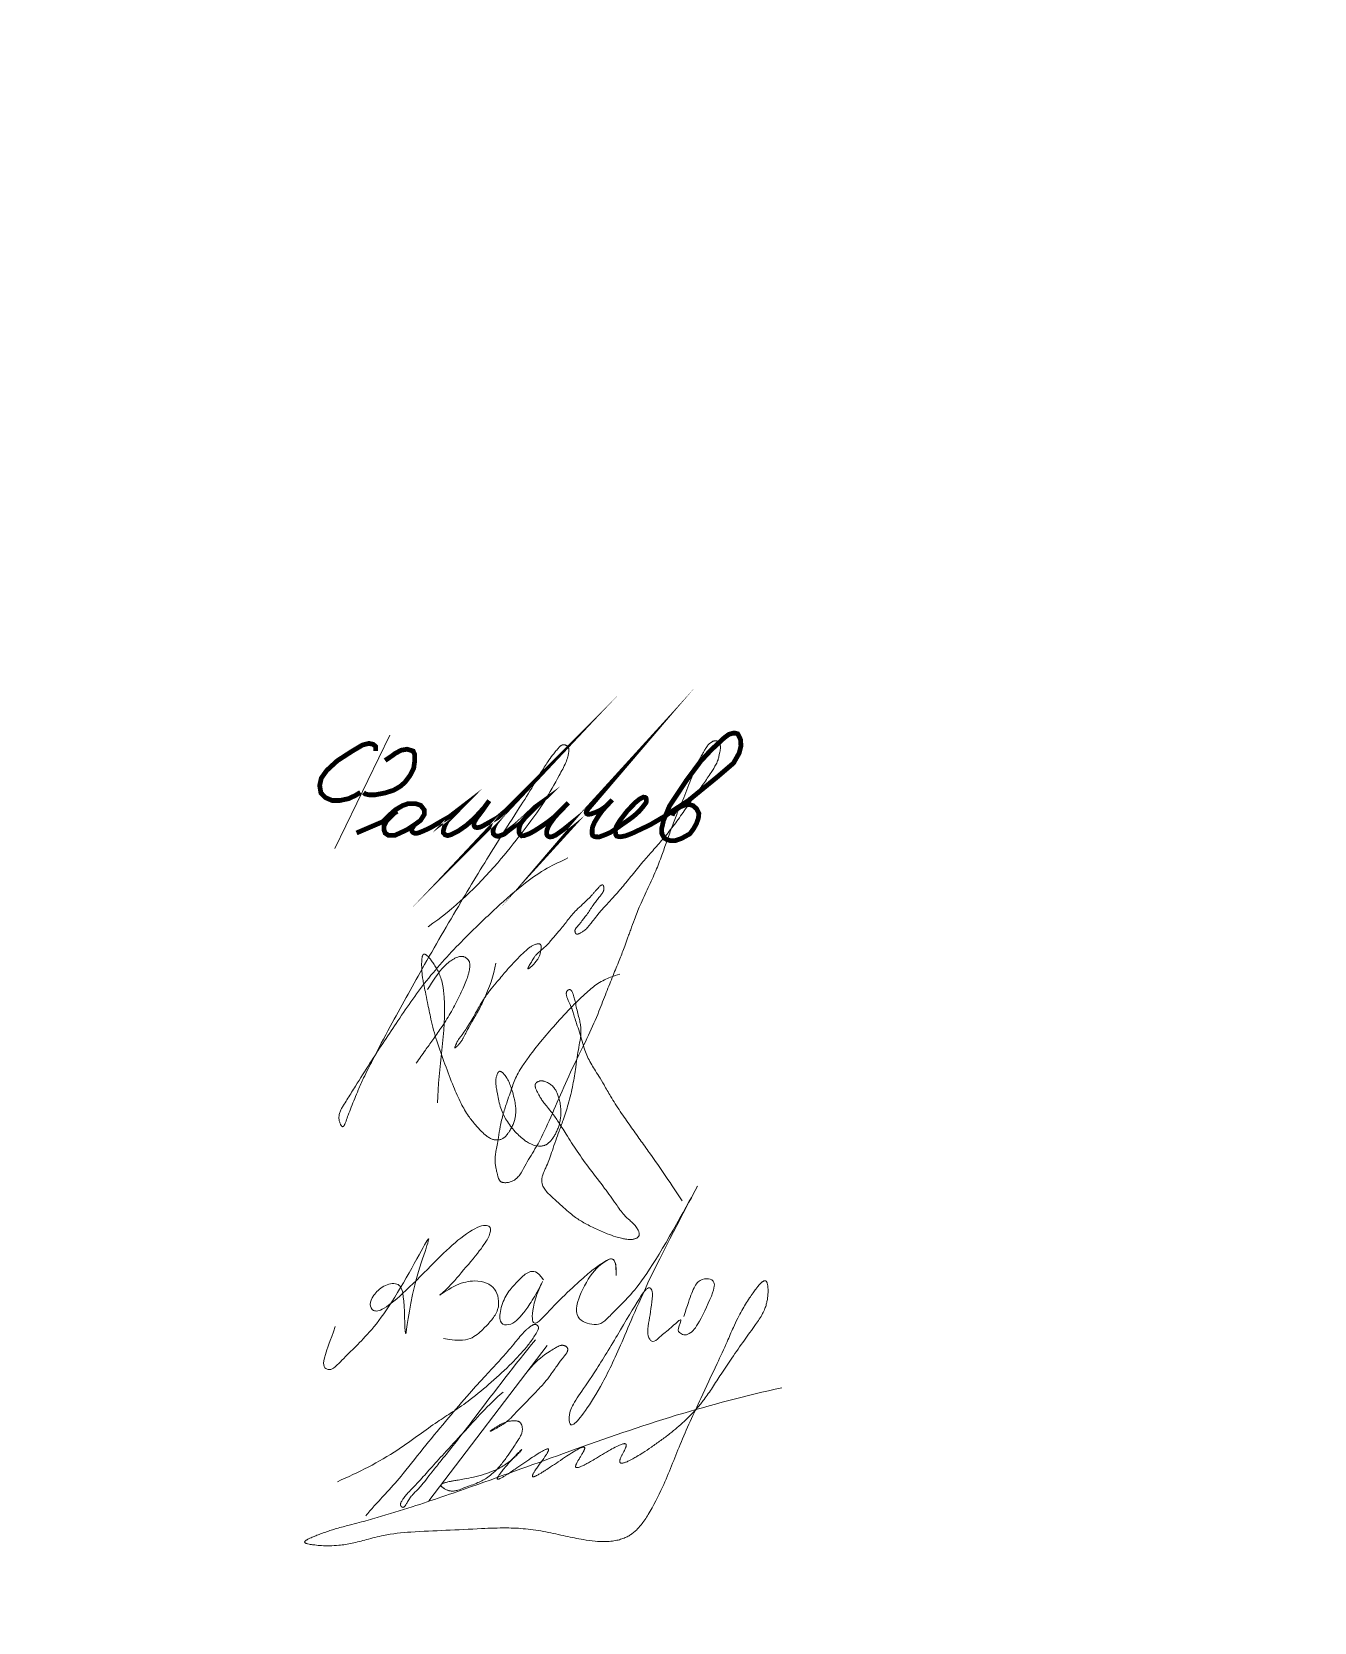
# Model space of a CAD drawing. Header units: millimetres. Extents: x 0 to 210, y 0 to 297.
# Drawn here: x 48.4 to 96.7, y 0 to 60 of the extents above; entities that cross this region are included whole.
import ezdxf

# ---------------------------------------------------------------- set-up
doc = ezdxf.new("R2010")
doc.units = ezdxf.units.MM
for name, pattern in [('K5LT32789', [0]), ('K5LT32790', [0]), ('K5LT32791', [0])]:
    doc.linetypes.add(name, pattern=pattern)
doc.layers.add('Системный слой', color=7, linetype='Continuous')

# ---------------------------------------------------------------- blocks, each defined once
blk = doc.blocks.new('U2')
at = {"layer": 'Системный слой', "color": 5, "linetype": 'K5LT32789', "lineweight": 18, "true_color": 0x0000ff}
for points in [[(67.675, 12.922), (67.453, 13.263), (67.104, 13.263), (66.775, 12.934), (66.403, 12.562), (66.105, 12.051), (65.978, 11.378), (66.184, 11.172), (66.546, 11.261), (66.768, 11.483), (67.028, 11.795), (67.386, 12.34), (67.775, 13.118), (67.386, 12.34), (67.25, 11.712), (67.25, 11.347), (67.342, 11.255), (67.508, 11.314), (68.266, 12.163), (69.094, 12.914), (69.512, 13.293), (69.96, 13.589), (70.165, 13.714), (70.33, 13.714), (70.415, 13.484), (70.415, 13.229), (70.415, 12.959), (70.415, 13.484), (70.33, 13.714), (70.165, 13.725), (69.512, 13.293), (68.909, 12.094), (68.909, 11.562), (69.154, 11.316), (69.5, 11.227), (69.85, 11.227), (70.133, 11.509), (70.491, 11.867), (71.642, 13.018), (74.415, 18.169), (71.642, 13.018), (70.657, 10.558), (69.901, 8.965), (69.219, 7.896), (68.772, 7.364), (68.633, 7.481), (68.633, 7.936), (68.953, 8.509), (69.536, 9.287), (70.464, 10.821), (71.405, 12.426), (71.609, 12.63), (71.762, 12.608), (71.806, 12.358), (71.727, 11.815), (71.664, 11.382), (71.58, 10.953), (71.668, 10.638), (71.844, 10.544), (72.09, 10.79), (72.553, 11.155), (72.97, 11.572), (72.704, 11.018), (72.829, 10.894), (73.016, 10.816), (73.224, 10.894), (73.486, 11.156), (74.185, 12.613), (74.102, 12.909), (73.837, 12.981), (73.494, 12.898), (73.271, 12.462), (73.109, 11.964), (72.97, 11.533)], [(59.822, 11.152), (59.618, 10.584), (59.416, 10.021), (59.351, 9.67), (59.501, 9.52), (59.711, 9.52), (59.907, 9.717), (60.471, 10.281), (61.861, 11.67), (63.852, 15.584), (62.655, 12.659), (62.444, 10.043), (62.444, 12.454), (62.202, 12.844), (61.625, 12.719), (61.231, 12.326), (61.094, 11.971), (61.227, 11.722), (61.586, 11.722), (62.444, 12.454), (63.618, 13.628), (64.433, 14.443), (65.349, 15.045), (65.744, 14.927), (65.645, 14.594), (65.411, 14.173), (64.642, 13.262), (64, 12.502), (63.563, 12.207), (64.418, 12.785), (65.106, 12.911), (65.552, 12.814), (65.856, 12.589), (65.993, 12.222), (65.993, 11.786), (65.724, 11.385), (65.453, 11.114), (65.029, 10.69), (64.562, 10.584), (63.911, 10.701)]]:
    blk.add_open_spline(points, degree=3, dxfattribs=at)
blk = doc.blocks.new('U3')
at = {"layer": 'Системный слой', "color": 5, "linetype": 'K5LT32790', "lineweight": 18, "true_color": 0x0000ff}
blk.add_open_spline([(63.676, 19.59), (63.713, 20.916), (64.046, 22.413), (63.893, 23.996), (63.81, 24.303), (63.728, 24.509), (63.636, 24.686), (63.536, 24.844), (63.439, 24.974), (63.359, 25.072), (63.302, 25.131), (63.265, 25.163), (63.241, 25.179), (63.224, 25.19), (63.21, 25.196), (63.198, 25.201), (63.189, 25.203), (63.18, 25.204), (63.172, 25.203), (63.165, 25.202), (63.159, 25.2), (63.152, 25.196), (63.146, 25.192), (63.14, 25.186), (63.134, 25.178), (63.127, 25.168), (63.121, 25.156), (63.115, 25.141), (63.108, 25.121), (63.101, 25.095), (63.095, 25.06), (63.089, 25.012), (63.083, 24.94), (63.08, 24.842), (63.081, 24.717), (63.087, 24.576), (63.101, 24.422), (63.124, 24.25), (63.166, 24.034), (63.231, 23.742), (63.315, 23.305), (63.439, 22.684), (63.649, 21.9), (63.956, 21.058), (64.251, 20.267), (64.534, 19.606), (64.817, 19.126), (65.087, 18.78), (65.319, 18.538), (65.495, 18.368), (65.62, 18.277), (65.702, 18.235), (65.763, 18.213), (65.818, 18.2), (65.874, 18.193), (65.931, 18.192), (65.988, 18.197), (66.043, 18.208), (66.095, 18.224), (66.14, 18.244), (66.18, 18.268), (66.216, 18.295), (66.252, 18.328), (66.293, 18.374), (66.342, 18.442), (66.406, 18.54), (66.479, 18.667), (66.546, 18.811), (66.594, 18.954), (66.622, 19.087), (66.634, 19.22), (66.632, 19.372), (66.613, 19.56), (66.568, 19.792), (66.5, 20.042), (66.422, 20.27), (66.352, 20.438), (66.289, 20.546), (66.237, 20.617), (66.19, 20.673), (66.149, 20.717), (66.115, 20.746), (66.09, 20.763), (66.072, 20.773), (66.058, 20.778), (66.047, 20.781), (66.037, 20.783), (66.028, 20.783), (66.02, 20.782), (66.013, 20.78), (66.006, 20.778), (65.999, 20.774), (65.992, 20.769), (65.984, 20.762), (65.975, 20.753), (65.966, 20.742), (65.956, 20.726), (65.945, 20.706), (65.931, 20.677), (65.917, 20.638), (65.902, 20.587), (65.888, 20.527), (65.879, 20.458), (65.875, 20.379), (65.88, 20.282), (65.899, 20.153), (65.932, 19.967), (65.973, 19.728), (66.038, 19.462), (66.132, 19.215), (66.25, 18.986), (66.39, 18.768), (66.558, 18.555), (66.74, 18.365), (66.912, 18.214), (67.063, 18.11), (67.191, 18.045), (67.301, 18.002), (67.401, 17.976), (67.489, 17.963), (67.566, 17.96), (67.63, 17.966), (67.685, 17.977), (67.732, 17.993), (67.775, 18.013), (67.818, 18.039), (67.862, 18.073), (67.913, 18.119), (67.971, 18.184), (68.037, 18.272), (68.11, 18.386), (68.182, 18.522), (68.243, 18.673), (68.29, 18.834), (68.32, 19.005), (68.333, 19.189), (68.329, 19.386), (68.306, 19.584), (68.266, 19.765), (68.214, 19.917), (68.157, 20.037), (68.1, 20.129), (68.043, 20.2), (67.987, 20.255), (67.928, 20.302), (67.865, 20.342), (67.798, 20.376), (67.733, 20.401), (67.675, 20.417), (67.627, 20.424), (67.588, 20.424), (67.555, 20.421), (67.523, 20.415), (67.493, 20.405), (67.465, 20.392), (67.439, 20.378), (67.418, 20.363), (67.401, 20.347), (67.389, 20.333), (67.379, 20.319), (67.373, 20.306), (67.368, 20.293), (67.364, 20.279), (67.361, 20.263), (67.36, 20.243), (67.362, 20.221), (67.366, 20.195), (67.375, 20.163), (67.39, 20.121), (67.415, 20.064), (67.455, 19.986), (67.507, 19.882), (67.575, 19.759), (67.668, 19.62), (67.8, 19.459), (67.994, 19.23), (68.245, 18.876), (68.565, 18.368), (68.951, 17.739), (69.451, 17.068), (69.952, 16.41), (70.371, 15.835), (70.665, 15.41), (70.903, 15.184), (71.059, 15.05), (71.152, 14.948), (71.209, 14.863), (71.244, 14.798), (71.267, 14.742), (71.281, 14.697), (71.287, 14.661), (71.288, 14.633), (71.287, 14.611), (71.283, 14.593), (71.278, 14.577), (71.271, 14.563), (71.263, 14.551), (71.254, 14.538), (71.241, 14.526), (71.225, 14.513), (71.205, 14.499), (71.179, 14.485), (71.145, 14.47), (71.104, 14.457), (71.057, 14.446), (71.003, 14.438), (70.939, 14.435), (70.859, 14.439), (70.752, 14.455), (70.597, 14.488), (70.368, 14.55), (70.034, 14.669), (69.632, 14.847), (69.21, 15.055), (68.875, 15.269), (68.61, 15.491), (68.367, 15.709), (68.107, 15.939), (67.881, 16.141), (67.741, 16.302), (67.676, 16.406), (67.645, 16.473), (67.626, 16.531), (67.615, 16.586), (67.61, 16.641), (67.61, 16.698), (67.615, 16.754), (67.628, 16.814), (67.648, 16.88), (67.682, 16.965), (67.734, 17.078), (67.811, 17.254), (67.913, 17.495), (68.016, 17.815), (68.133, 18.164), (68.276, 18.541), (68.441, 18.998), (68.627, 19.581), (68.791, 20.249), (68.888, 20.874), (68.951, 21.376), (69.023, 21.769), (69.083, 22.089), (69.094, 22.347), (69.071, 22.553), (69.03, 22.75), (68.97, 22.973), (68.915, 23.205), (68.874, 23.414), (68.832, 23.571), (68.799, 23.68), (68.773, 23.751), (68.752, 23.795), (68.735, 23.821), (68.722, 23.836), (68.711, 23.846), (68.701, 23.854), (68.691, 23.859), (68.682, 23.863), (68.673, 23.865), (68.663, 23.866), (68.654, 23.865), (68.645, 23.864), (68.635, 23.861), (68.625, 23.858), (68.613, 23.852), (68.601, 23.845), (68.589, 23.836), (68.578, 23.827), (68.569, 23.817), (68.561, 23.805), (68.554, 23.792), (68.547, 23.777), (68.542, 23.76), (68.539, 23.74), (68.537, 23.717), (68.538, 23.688), (68.543, 23.652), (68.553, 23.608), (68.569, 23.553), (68.595, 23.484), (68.635, 23.399), (68.69, 23.292), (68.744, 23.157), (68.795, 22.994), (68.851, 22.8), (68.933, 22.553), (69.04, 22.256), (69.141, 21.918), (69.226, 21.605), (69.331, 21.328), (69.457, 21.091), (69.606, 20.85), (69.78, 20.58), (69.978, 20.239), (70.235, 19.786), (70.568, 19.269), (70.949, 18.725), (71.317, 18.21), (71.981, 17.28), (72.505, 16.509), (72.905, 15.894)], degree=3, knots=[0, 0, 0, 0, 23.088924, 25.905784, 27.368497, 28.578535, 29.721875, 30.813961, 31.805183, 32.534012, 32.992903, 33.225793, 33.377047, 33.48833, 33.574551, 33.643805, 33.701224, 33.750367, 33.79387, 33.833355, 33.872141, 33.912355, 33.95659, 34.00557, 34.061357, 34.126468, 34.204109, 34.298549, 34.415744, 34.564555, 34.759459, 35.028229, 35.412864, 35.997175, 36.728139, 37.568941, 38.433825, 39.401332, 40.578431, 42.235398, 44.569602, 48.269133, 53.187712, 58.58434, 63.764044, 67.778676, 70.998143, 73.369834, 75.349816, 76.796874, 77.581324, 78.028914, 78.378087, 78.696803, 79.013489, 79.343373, 79.678587, 80.006824, 80.317932, 80.606471, 80.866035, 81.11641, 81.383983, 81.718354, 82.16781, 82.839361, 83.733235, 84.705422, 85.582724, 86.324391, 87.057116, 87.890757, 88.945341, 90.321141, 91.965571, 93.426367, 94.484215, 95.101021, 95.580997, 96.013141, 96.361093, 96.626002, 96.782739, 96.889142, 96.971138, 97.03813, 97.095272, 97.145901, 97.188561, 97.228747, 97.268915, 97.315311, 97.366861, 97.425655, 97.494454, 97.577142, 97.679623, 97.811915, 97.985663, 98.226797, 98.532587, 98.897786, 99.296036, 99.737821, 100.261724, 100.964229, 101.99978, 103.525411, 105.150667, 106.72453, 108.093532, 109.590313, 111.195302, 112.777483, 114.126394, 115.159714, 115.93325, 116.599105, 117.196687, 117.716186, 118.147278, 118.512091, 118.830828, 119.112084, 119.376147, 119.650254, 119.966184, 120.348472, 120.832611, 121.462575, 122.257884, 123.166317, 124.121896, 125.077441, 126.058759, 127.110722, 128.27138, 129.455541, 130.54928, 131.472222, 132.224076, 132.842804, 133.343527, 133.786162, 134.209733, 134.641953, 135.076751, 135.490934, 135.840567, 136.1162, 136.329021, 136.516582, 136.697073, 136.87991, 137.063295, 137.235465, 137.38613, 137.514261, 137.623548, 137.718445, 137.797689, 137.875651, 137.957944, 138.055516, 138.163779, 138.288043, 138.436309, 138.622516, 138.862075, 139.203128, 139.704326, 140.381097, 141.218915, 142.127317, 143.259517, 144.821141, 147.317764, 150.75711, 155.19517, 160.069171, 165.224464, 169.471142, 172.421411, 174.092925, 175.138298, 175.966748, 176.479558, 176.900272, 177.244752, 177.52135, 177.72293, 177.873709, 177.996322, 178.101436, 178.195314, 178.281517, 178.366118, 178.454913, 178.554755, 178.670049, 178.807074, 178.975201, 179.187234, 179.439473, 179.719727, 180.029511, 180.383269, 180.823448, 181.407111, 182.246837, 183.563618, 185.512414, 188.365901, 191.16936, 193.636194, 195.215931, 197.147086, 199.269225, 201.224518, 202.392176, 202.935446, 203.335749, 203.665039, 203.98044, 204.30527, 204.630666, 204.95421, 205.28424, 205.683122, 206.145312, 206.866804, 207.837862, 209.464316, 211.387339, 213.648133, 215.828171, 218.361631, 222.046321, 226.400789, 230.237614, 232.987127, 235.143069, 237.145235, 238.600123, 239.59432, 240.714469, 242.086859, 243.579513, 244.83703, 245.773068, 246.379449, 246.80954, 247.077534, 247.227517, 247.33398, 247.41847, 247.489521, 247.552012, 247.609222, 247.663606, 247.717168, 247.768592, 247.820784, 247.876677, 247.942191, 248.018083, 248.10247, 248.189421, 248.269471, 248.347072, 248.425637, 248.512886, 248.605679, 248.706816, 248.820413, 248.952282, 249.111489, 249.313956, 249.574155, 249.89782, 250.303709, 250.841791, 251.528272, 252.381244, 253.359593, 254.475963, 255.872687, 257.851092, 259.938273, 261.963603, 263.469883, 265.046448, 266.586695, 268.366913, 270.599666, 273.407082, 277.373027, 281.234201, 284.882343, 288.313023, 301, 301, 301, 301], dxfattribs=at)
blk = doc.blocks.new('U4')
at = {"layer": 'Системный слой', "color": 5, "linetype": 'K5LT32790', "lineweight": 18, "true_color": 0x0000ff}
for points, knots in [([(63.325, 26.236), (64.305, 26.922), (65.537, 28.086), (66.872, 29.793), (67.691, 30.869), (68.176, 31.784), (68.487, 32.334), (68.589, 32.623), (68.62, 32.772), (68.633, 32.863), (68.634, 32.921), (68.629, 32.957), (68.622, 32.982), (68.614, 33.002), (68.605, 33.018), (68.595, 33.032), (68.584, 33.045), (68.57, 33.057), (68.554, 33.069), (68.535, 33.079), (68.513, 33.089), (68.49, 33.096), (68.467, 33.101), (68.445, 33.103), (68.424, 33.102), (68.405, 33.099), (68.387, 33.095), (68.369, 33.088), (68.35, 33.078), (68.33, 33.064), (68.305, 33.045), (68.275, 33.015), (68.231, 32.966), (68.159, 32.882), (68.036, 32.731), (67.84, 32.465), (67.562, 32.032), (67.19, 31.386), (66.6, 30.471), (65.693, 29.047), (64.488, 27.059), (63.159, 24.775), (62.059, 22.783), (61.328, 21.409), (60.925, 20.612), (60.707, 20.125), (60.554, 19.757), (60.428, 19.439), (60.32, 19.156), (60.241, 18.943), (60.195, 18.818), (60.168, 18.762), (60.154, 18.738), (60.144, 18.724), (60.136, 18.714), (60.128, 18.707), (60.122, 18.702), (60.116, 18.698), (60.11, 18.696), (60.105, 18.695), (60.1, 18.694), (60.095, 18.695), (60.09, 18.696), (60.086, 18.698), (60.081, 18.7), (60.077, 18.703), (60.072, 18.708), (60.066, 18.713), (60.06, 18.72), (60.052, 18.731), (60.042, 18.745), (60.029, 18.767), (60.013, 18.797), (59.996, 18.838), (59.98, 18.887), (59.968, 18.942), (59.961, 19), (59.961, 19.061), (59.968, 19.125), (59.982, 19.192), (60.005, 19.262), (60.038, 19.337), (60.09, 19.43), (60.18, 19.574), (60.344, 19.844), (60.669, 20.359), (61.266, 21.304), (62.143, 22.642), (63.251, 24.259), (64.561, 25.682), (65.83, 26.892), (66.859, 27.821), (67.774, 28.446), (68.336, 28.708), (68.6, 28.832)], [0, 0, 0, 0, 8.550609, 12.054989, 15.548009, 18.191121, 19.498995, 20.058209, 20.381615, 20.589671, 20.716665, 20.79368, 20.851701, 20.900722, 20.944653, 20.985245, 21.025642, 21.06834, 21.115939, 21.168338, 21.224707, 21.283052, 21.340576, 21.394663, 21.443781, 21.488289, 21.53119, 21.575808, 21.625508, 21.683081, 21.754287, 21.848548, 21.98875, 22.223415, 22.641351, 23.38396, 24.591455, 26.333193, 28.725175, 32.394143, 38.444137, 45.386804, 51.336644, 54.759282, 56.550214, 57.736198, 58.581068, 59.410817, 60.190375, 60.748602, 61.044545, 61.139793, 61.19713, 61.237089, 61.267135, 61.290713, 61.309862, 61.325937, 61.339917, 61.352551, 61.36445, 61.376142, 61.388111, 61.400062, 61.412022, 61.424542, 61.439066, 61.45699, 61.479741, 61.509795, 61.550475, 61.607942, 61.688058, 61.795635, 61.922219, 62.059168, 62.198495, 62.342871, 62.495112, 62.658157, 62.830855, 63.02153, 63.245709, 63.594568, 64.237865, 65.516344, 67.957442, 72.253573, 76.989753, 81.977365, 86.090995, 89.562811, 91.905588, 94, 94, 94, 94]), ([(65.878, 24.862), (65.799, 24.382), (65.565, 23.771), (65.207, 23.03), (64.962, 22.638), (64.793, 22.319), (64.692, 22.117), (64.632, 22.001), (64.589, 21.933), (64.551, 21.881), (64.514, 21.837), (64.478, 21.795), (64.44, 21.756), (64.406, 21.721), (64.38, 21.696), (64.363, 21.682), (64.354, 21.674), (64.348, 21.67), (64.343, 21.667), (64.339, 21.665), (64.336, 21.663), (64.334, 21.662), (64.332, 21.662), (64.33, 21.662), (64.328, 21.664), (64.327, 21.666), (64.327, 21.668), (64.327, 21.671), (64.328, 21.675), (64.329, 21.68), (64.331, 21.685), (64.333, 21.692), (64.337, 21.702), (64.343, 21.717), (64.352, 21.738), (64.364, 21.767), (64.377, 21.8), (64.393, 21.839), (64.413, 21.884), (64.441, 21.935), (64.478, 21.991), (64.528, 22.059), (64.596, 22.146), (64.694, 22.282), (64.824, 22.477), (64.97, 22.722), (65.112, 22.976), (65.257, 23.236), (65.428, 23.521), (65.64, 23.822), (65.868, 24.092), (66.067, 24.327), (66.277, 24.577), (66.526, 24.865), (66.813, 25.15), (67.033, 25.36), (67.173, 25.472), (67.248, 25.516), (67.303, 25.543), (67.357, 25.565), (67.408, 25.581), (67.449, 25.59), (67.479, 25.592), (67.501, 25.592), (67.517, 25.59), (67.531, 25.587), (67.542, 25.583), (67.551, 25.578), (67.558, 25.572), (67.565, 25.566), (67.57, 25.559), (67.575, 25.551), (67.579, 25.541), (67.583, 25.53), (67.586, 25.516), (67.588, 25.498), (67.589, 25.474), (67.588, 25.441), (67.584, 25.396), (67.575, 25.339), (67.565, 25.273), (67.551, 25.207), (67.532, 25.146), (67.508, 25.091), (67.477, 25.038), (67.438, 24.981), (67.391, 24.922), (67.346, 24.865), (67.304, 24.818), (67.268, 24.782), (67.236, 24.752), (67.205, 24.725), (67.175, 24.7), (67.15, 24.681), (67.133, 24.668), (67.121, 24.661), (67.114, 24.657), (67.108, 24.654), (67.104, 24.653), (67.101, 24.651), (67.098, 24.651), (67.096, 24.651), (67.094, 24.651), (67.092, 24.652), (67.09, 24.653), (67.089, 24.655), (67.089, 24.657), (67.089, 24.66), (67.089, 24.663), (67.09, 24.667), (67.09, 24.671), (67.092, 24.676), (67.094, 24.682), (67.097, 24.691), (67.103, 24.703), (67.111, 24.72), (67.123, 24.743), (67.137, 24.769), (67.153, 24.796), (67.168, 24.821), (67.185, 24.847), (67.207, 24.884), (67.237, 24.937), (67.274, 25.007), (67.325, 25.086), (67.392, 25.168), (67.486, 25.262), (67.61, 25.369), (67.764, 25.5), (67.908, 25.653), (68.044, 25.816), (68.17, 25.971), (68.31, 26.134), (68.455, 26.306), (68.599, 26.495), (68.747, 26.686), (68.932, 26.882), (69.142, 27.075), (69.343, 27.263), (69.486, 27.414), (69.585, 27.525), (69.653, 27.602), (69.712, 27.667), (69.761, 27.721), (69.801, 27.761), (69.831, 27.786), (69.851, 27.8), (69.865, 27.808), (69.876, 27.813), (69.885, 27.816), (69.892, 27.817), (69.899, 27.818), (69.905, 27.817), (69.91, 27.816), (69.915, 27.814), (69.919, 27.811), (69.922, 27.808), (69.926, 27.805), (69.93, 27.8), (69.933, 27.794), (69.937, 27.787), (69.941, 27.778), (69.945, 27.766), (69.949, 27.75), (69.953, 27.729), (69.955, 27.704), (69.955, 27.675), (69.953, 27.647), (69.948, 27.62), (69.94, 27.592), (69.928, 27.562), (69.91, 27.527), (69.881, 27.483), (69.832, 27.419), (69.76, 27.323), (69.66, 27.196), (69.54, 27.043), (69.427, 26.868), (69.318, 26.695), (69.201, 26.56), (69.114, 26.443), (69.049, 26.35), (68.989, 26.281), (68.938, 26.232), (68.904, 26.193), (68.885, 26.163), (68.875, 26.14), (68.869, 26.12), (68.865, 26.102), (68.864, 26.084), (68.864, 26.065), (68.867, 26.046), (68.871, 26.027), (68.876, 26.011), (68.882, 25.998), (68.888, 25.988), (68.894, 25.98), (68.9, 25.974), (68.907, 25.969), (68.913, 25.965), (68.921, 25.962), (68.929, 25.959), (68.938, 25.958), (68.949, 25.957), (68.961, 25.958), (68.975, 25.96), (68.992, 25.964), (69.014, 25.972), (69.043, 25.984), (69.08, 26.004), (69.126, 26.032), (69.178, 26.067), (69.236, 26.111), (69.298, 26.165), (69.368, 26.237), (69.456, 26.344), (69.578, 26.507), (69.755, 26.74), (70.01, 27.024), (70.339, 27.372), (70.695, 27.786), (71.079, 28.258), (71.458, 28.721), (71.85, 29.165), (72.237, 29.606), (72.626, 30.087), (72.987, 30.614), (73.345, 31.131), (73.698, 31.601), (73.973, 32.014), (74.167, 32.314), (74.26, 32.522), (74.298, 32.66), (74.32, 32.771), (74.335, 32.86), (74.346, 32.925), (74.351, 32.976), (74.352, 33.021), (74.348, 33.062), (74.34, 33.095), (74.33, 33.123), (74.317, 33.15), (74.302, 33.174), (74.285, 33.196), (74.267, 33.213), (74.25, 33.227), (74.234, 33.238), (74.218, 33.245), (74.203, 33.251), (74.188, 33.254), (74.171, 33.256), (74.153, 33.255), (74.132, 33.253), (74.109, 33.248), (74.083, 33.239), (74.052, 33.225), (74.016, 33.205), (73.978, 33.179), (73.938, 33.146), (73.898, 33.106), (73.854, 33.054), (73.812, 32.992), (73.764, 32.911), (73.704, 32.803), (73.609, 32.635), (73.479, 32.39), (73.339, 32.065), (73.197, 31.689), (73.051, 31.301), (72.881, 30.895), (72.69, 30.453), (72.506, 29.965), (72.325, 29.448), (72.134, 28.908), (71.911, 28.324), (71.625, 27.701), (71.333, 27.1), (71.124, 26.563), (70.991, 26.196), (70.915, 25.984), (70.868, 25.852), (70.806, 25.68), (70.696, 25.377), (70.523, 24.933), (70.291, 24.376), (70.037, 23.734), (69.748, 22.974), (69.366, 22.11), (68.868, 21.123), (68.377, 20.043), (67.912, 18.952), (67.48, 18.021), (67.068, 17.403), (66.875, 17.009), (66.75, 16.83), (66.669, 16.747), (66.61, 16.7), (66.551, 16.664), (66.49, 16.634), (66.425, 16.61), (66.356, 16.593), (66.288, 16.583), (66.226, 16.58), (66.175, 16.583), (66.136, 16.59), (66.108, 16.598), (66.086, 16.608), (66.068, 16.619), (66.052, 16.631), (66.038, 16.645), (66.024, 16.662), (66.009, 16.684), (65.995, 16.711), (65.979, 16.749), (65.962, 16.803), (65.942, 16.883), (65.915, 16.997), (65.882, 17.136), (65.855, 17.287), (65.847, 17.435), (65.857, 17.592), (65.885, 17.777), (65.931, 18.01), (65.983, 18.322), (66.048, 18.722), (66.151, 19.18), (66.292, 19.598), (66.41, 19.938), (66.502, 20.212), (66.595, 20.466), (66.72, 20.729), (66.904, 21.025), (67.192, 21.418), (67.593, 21.945), (68.148, 22.572), (68.719, 23.2), (69.251, 23.722), (69.654, 24.054), (69.962, 24.233), (70.242, 24.351), (70.441, 24.415), (70.562, 24.454)], [0, 0, 0, 0, 9.050129, 12.27524, 15.459, 17.73484, 19.057413, 19.710841, 20.186256, 20.578255, 20.920156, 21.263228, 21.624829, 21.943402, 22.174143, 22.29629, 22.36276, 22.406894, 22.439057, 22.464194, 22.484922, 22.502166, 22.516262, 22.528133, 22.539447, 22.552242, 22.56817, 22.588053, 22.611987, 22.639741, 22.672744, 22.715192, 22.776687, 22.87041, 23.023044, 23.2152, 23.446308, 23.698853, 24.014406, 24.364067, 24.793807, 25.28352, 25.941626, 26.877925, 28.429965, 30.348657, 32.240773, 33.898399, 35.948367, 38.485583, 40.825304, 42.59187, 44.267244, 46.970047, 49.74801, 51.863744, 52.701471, 53.104911, 53.483029, 53.862972, 54.210178, 54.473163, 54.650607, 54.780151, 54.882015, 54.96597, 55.037892, 55.101774, 55.160577, 55.215489, 55.269733, 55.3265, 55.390437, 55.464507, 55.552848, 55.661752, 55.802045, 55.996896, 56.278982, 56.657771, 57.087852, 57.530059, 57.926999, 58.28654, 58.645161, 59.086887, 59.580412, 60.070145, 60.456808, 60.770321, 61.020502, 61.287434, 61.539711, 61.751465, 61.877288, 61.951174, 62.001019, 62.037083, 62.064047, 62.085222, 62.102691, 62.117816, 62.131035, 62.143011, 62.154708, 62.167188, 62.181333, 62.197688, 62.21651, 62.238222, 62.264236, 62.296726, 62.338711, 62.394112, 62.469848, 62.581386, 62.750144, 62.953234, 63.151975, 63.325302, 63.501424, 63.750698, 64.126703, 64.655732, 65.239268, 65.888652, 66.649933, 67.724768, 68.970934, 70.450533, 71.673771, 72.965674, 74.199734, 75.716608, 77.191491, 78.669398, 80.263602, 82.259995, 84.0227, 85.431088, 86.180031, 86.82002, 87.357354, 87.830339, 88.196682, 88.427814, 88.563885, 88.657509, 88.728451, 88.784957, 88.831759, 88.871976, 88.907862, 88.941164, 88.973333, 89.002363, 89.031139, 89.061129, 89.097204, 89.139544, 89.190239, 89.252182, 89.329582, 89.428874, 89.559889, 89.727893, 89.910432, 90.08993, 90.259821, 90.437176, 90.634512, 90.867411, 91.167757, 91.627014, 92.382088, 93.419966, 94.672454, 96.030915, 97.344377, 98.512333, 99.382533, 100.080146, 100.642761, 101.098523, 101.416568, 101.614452, 101.761411, 101.888131, 102.002041, 102.112642, 102.228685, 102.353162, 102.475542, 102.582798, 102.67162, 102.744553, 102.805473, 102.857643, 102.905538, 102.953137, 103.003348, 103.057077, 103.11538, 103.180499, 103.255316, 103.343787, 103.451799, 103.589159, 103.775473, 104.036879, 104.381072, 104.782032, 105.231565, 105.731185, 106.331113, 107.131661, 108.329516, 110.150194, 112.636877, 115.501671, 119.160964, 122.898631, 126.952961, 130.409086, 134.037174, 137.994275, 142.035946, 146.041027, 149.822245, 153.085433, 155.385996, 156.523495, 157.344961, 158.084473, 158.656408, 159.032405, 159.319553, 159.62593, 159.882585, 160.081757, 160.265654, 160.447561, 160.63144, 160.806021, 160.962993, 161.100471, 161.220792, 161.327559, 161.424857, 161.521276, 161.623153, 161.736504, 161.863212, 162.008568, 162.179889, 162.387514, 162.643846, 162.945007, 163.264358, 163.6135, 164.014772, 164.533206, 165.020618, 165.794064, 166.857794, 168.64401, 171.006738, 173.517367, 176.204619, 178.789913, 181.800729, 185.264053, 188.598832, 192.086757, 196.039981, 200.351441, 204.98312, 208.606796, 211.174086, 212.324149, 212.840152, 213.814159, 215.76165, 218.911517, 222.760316, 227.121283, 231.883071, 238.054257, 244.879079, 252.670992, 260.372327, 267.206768, 271.910472, 274.294825, 275.442431, 276.007431, 276.456493, 276.872537, 277.298483, 277.734538, 278.182349, 278.627236, 279.027811, 279.347916, 279.582846, 279.760539, 279.906542, 280.032941, 280.152577, 280.276179, 280.413989, 280.572354, 280.762102, 281.004984, 281.334701, 281.830666, 282.557033, 283.530703, 284.521091, 285.429966, 286.323075, 287.47734, 288.942216, 290.783007, 293.428229, 296.57457, 299.586331, 301.717918, 303.359613, 305.016414, 306.799751, 308.827327, 311.560281, 315.955926, 321.284596, 327.290578, 331.929165, 335.294372, 337.07654, 338.608554, 341, 341, 341, 341]), ([(63.303, 23.874), (63.503, 24.176), (63.731, 24.57), (64.102, 24.9), (64.241, 24.995), (64.351, 25.056), (64.436, 25.092), (64.501, 25.111), (64.551, 25.118), (64.591, 25.119), (64.626, 25.116), (64.658, 25.109), (64.69, 25.099), (64.721, 25.085), (64.753, 25.067), (64.783, 25.045), (64.81, 25.02), (64.834, 24.993), (64.853, 24.965), (64.869, 24.937), (64.881, 24.907), (64.891, 24.873), (64.898, 24.834), (64.902, 24.787), (64.9, 24.728), (64.891, 24.65), (64.872, 24.546), (64.836, 24.405), (64.769, 24.21), (64.644, 23.921), (64.446, 23.494), (64.169, 22.966), (63.837, 22.44), (63.511, 21.985), (63.199, 21.547), (62.992, 21.255), (62.878, 21.093)], [0, 0, 0, 0, 6.031327, 7.224988, 8.103691, 8.779791, 9.271523, 9.620615, 9.879085, 10.092232, 10.278511, 10.453749, 10.630111, 10.818394, 11.017829, 11.223201, 11.427374, 11.623322, 11.806227, 11.978077, 12.150954, 12.337468, 12.550087, 12.799771, 13.111892, 13.519386, 14.078895, 14.842107, 15.895849, 17.445078, 19.990893, 23.601088, 27.190299, 30.147219, 32.759048, 36, 36, 36, 36])]:
    blk.add_open_spline(points, degree=3, knots=knots, dxfattribs=at)
blk = doc.blocks.new('U5')
at = {"layer": 'Системный слой', "color": 5, "linetype": 'K5LT32790', "lineweight": 18, "true_color": 0x0000ff}
blk.add_line((67.816, 10.443), (63.347, 4.584), dxfattribs=at)
for points, knots in [([(66.968, 9.331), (67.171, 9.589), (67.459, 9.909), (67.874, 10.195), (68.068, 10.313), (68.204, 10.396), (68.291, 10.431), (68.34, 10.443), (68.376, 10.447), (68.406, 10.446), (68.434, 10.442), (68.459, 10.436), (68.483, 10.426), (68.506, 10.415), (68.527, 10.401), (68.545, 10.387), (68.56, 10.372), (68.571, 10.359), (68.578, 10.347), (68.584, 10.336), (68.589, 10.323), (68.592, 10.309), (68.594, 10.293), (68.594, 10.275), (68.591, 10.256), (68.586, 10.235), (68.577, 10.21), (68.563, 10.181), (68.541, 10.144), (68.507, 10.093), (68.452, 10.024), (68.374, 9.93), (68.279, 9.806), (68.169, 9.653), (68.04, 9.465), (67.88, 9.234), (67.651, 8.958), (67.376, 8.667), (67.091, 8.379), (66.862, 8.144), (66.673, 7.949), (66.537, 7.8), (66.421, 7.678), (66.329, 7.597), (66.251, 7.537), (66.179, 7.487), (66.1, 7.436), (66.011, 7.381), (65.916, 7.327), (65.834, 7.282), (65.775, 7.251), (65.739, 7.233), (65.716, 7.222), (65.7, 7.215), (65.689, 7.21), (65.681, 7.207), (65.675, 7.204), (65.67, 7.203), (65.667, 7.202), (65.665, 7.201), (65.663, 7.201), (65.662, 7.201), (65.661, 7.202), (65.661, 7.202), (65.661, 7.203), (65.662, 7.205), (65.663, 7.206), (65.665, 7.208), (65.667, 7.21), (65.67, 7.212), (65.673, 7.215), (65.677, 7.218), (65.682, 7.222), (65.689, 7.227), (65.699, 7.234), (65.711, 7.243), (65.729, 7.255), (65.755, 7.272), (65.795, 7.299), (65.853, 7.337), (65.93, 7.386), (66.02, 7.44), (66.119, 7.492), (66.222, 7.537), (66.326, 7.568), (66.424, 7.587), (66.512, 7.597), (66.589, 7.599), (66.65, 7.594), (66.696, 7.585), (66.731, 7.573), (66.757, 7.56), (66.778, 7.547), (66.795, 7.532), (66.811, 7.516), (66.825, 7.497), (66.839, 7.474), (66.851, 7.447), (66.863, 7.415), (66.872, 7.376), (66.879, 7.333), (66.881, 7.285), (66.879, 7.235), (66.871, 7.183), (66.856, 7.125), (66.832, 7.058), (66.793, 6.978), (66.727, 6.871), (66.622, 6.721), (66.474, 6.496), (66.283, 6.21), (66.051, 5.907), (65.812, 5.656), (65.592, 5.476), (65.397, 5.353), (65.187, 5.253), (64.947, 5.161), (64.692, 5.073), (64.485, 4.987), (64.339, 4.951), (64.253, 4.944), (64.195, 4.947), (64.147, 4.955), (64.098, 4.968), (64.046, 4.986), (63.994, 5.01), (63.951, 5.033), (63.918, 5.052), (63.894, 5.067), (63.873, 5.082), (63.852, 5.098), (63.834, 5.115), (63.821, 5.131), (63.813, 5.145), (63.809, 5.158), (63.808, 5.171), (63.811, 5.182), (63.816, 5.193), (63.826, 5.204), (63.839, 5.215), (63.857, 5.226), (63.881, 5.238), (63.912, 5.25), (63.954, 5.263), (64.008, 5.278), (64.08, 5.294), (64.175, 5.313), (64.302, 5.335), (64.48, 5.365), (64.729, 5.409), (65.059, 5.475), (65.434, 5.573), (65.794, 5.702), (66.083, 5.846), (66.299, 5.988), (66.459, 6.112), (66.58, 6.217), (66.665, 6.298), (66.723, 6.356), (66.762, 6.397), (66.789, 6.427), (66.809, 6.449), (66.823, 6.466), (66.833, 6.478), (66.84, 6.488), (66.845, 6.495), (66.849, 6.5), (66.851, 6.504), (66.853, 6.507), (66.854, 6.509), (66.854, 6.51), (66.854, 6.511), (66.853, 6.512), (66.853, 6.511), (66.851, 6.511), (66.849, 6.51), (66.847, 6.508), (66.843, 6.505), (66.837, 6.5), (66.829, 6.494), (66.819, 6.484), (66.806, 6.472), (66.789, 6.455), (66.766, 6.432), (66.737, 6.402), (66.697, 6.361), (66.642, 6.302), (66.562, 6.217), (66.448, 6.091), (66.309, 5.933), (66.172, 5.771), (66.072, 5.645), (66.012, 5.563), (65.981, 5.516), (65.961, 5.484), (65.948, 5.46), (65.94, 5.442), (65.935, 5.428), (65.932, 5.418), (65.931, 5.409), (65.933, 5.402), (65.937, 5.396), (65.943, 5.392), (65.952, 5.391), (65.963, 5.391), (65.978, 5.394), (65.996, 5.4), (66.021, 5.41), (66.052, 5.424), (66.092, 5.445), (66.145, 5.475), (66.214, 5.516), (66.308, 5.575), (66.441, 5.662), (66.641, 5.798), (66.901, 5.977), (67.185, 6.172), (67.418, 6.326), (67.575, 6.422), (67.665, 6.472), (67.724, 6.502), (67.766, 6.52), (67.797, 6.532), (67.82, 6.537), (67.837, 6.54), (67.85, 6.539), (67.86, 6.536), (67.867, 6.53), (67.871, 6.521), (67.872, 6.511), (67.871, 6.5), (67.869, 6.488), (67.864, 6.474), (67.857, 6.457), (67.847, 6.436), (67.833, 6.408), (67.812, 6.373), (67.783, 6.325), (67.739, 6.259), (67.672, 6.161), (67.58, 6.032), (67.477, 5.889), (67.39, 5.765), (67.333, 5.677), (67.301, 5.624), (67.282, 5.589), (67.271, 5.564), (67.263, 5.545), (67.259, 5.531), (67.257, 5.52), (67.257, 5.51), (67.258, 5.502), (67.262, 5.495), (67.269, 5.489), (67.278, 5.487), (67.29, 5.486), (67.305, 5.488), (67.324, 5.493), (67.35, 5.501), (67.382, 5.515), (67.423, 5.534), (67.477, 5.563), (67.547, 5.603), (67.643, 5.661), (67.777, 5.747), (67.979, 5.88), (68.241, 6.058), (68.528, 6.25), (68.763, 6.402), (68.924, 6.496), (69.016, 6.545), (69.076, 6.573), (69.12, 6.59), (69.152, 6.6), (69.176, 6.605), (69.195, 6.605), (69.209, 6.603), (69.219, 6.598), (69.227, 6.59), (69.231, 6.579), (69.233, 6.566), (69.231, 6.551), (69.227, 6.534), (69.221, 6.516), (69.213, 6.496), (69.202, 6.471), (69.185, 6.437), (69.16, 6.391), (69.12, 6.323), (69.066, 6.233), (69.006, 6.134), (68.956, 6.047), (68.924, 5.985), (68.906, 5.947), (68.897, 5.921), (68.892, 5.903), (68.889, 5.89), (68.888, 5.88), (68.887, 5.869), (68.889, 5.859), (68.893, 5.848), (68.901, 5.84), (68.911, 5.834), (68.924, 5.831), (68.941, 5.83), (68.962, 5.832), (68.988, 5.837), (69.022, 5.847), (69.064, 5.863), (69.12, 5.886), (69.192, 5.92), (69.289, 5.971), (69.428, 6.047), (69.637, 6.169), (69.9, 6.327), (70.18, 6.492), (70.394, 6.609), (70.533, 6.676), (70.608, 6.706), (70.66, 6.723), (70.699, 6.732), (70.728, 6.736), (70.75, 6.736), (70.767, 6.732), (70.781, 6.726), (70.79, 6.716), (70.797, 6.705), (70.8, 6.691), (70.8, 6.676), (70.799, 6.662), (70.796, 6.646), (70.791, 6.628), (70.783, 6.605), (70.771, 6.574), (70.753, 6.532), (70.723, 6.47), (70.682, 6.39), (70.635, 6.3), (70.597, 6.222), (70.574, 6.166), (70.562, 6.131), (70.555, 6.107), (70.552, 6.089), (70.55, 6.071), (70.551, 6.056), (70.553, 6.042), (70.558, 6.031), (70.565, 6.021), (70.573, 6.014), (70.583, 6.008), (70.595, 6.003), (70.61, 6), (70.628, 5.999), (70.65, 6.001), (70.676, 6.005), (70.709, 6.013), (70.75, 6.025), (70.801, 6.044), (70.866, 6.072), (70.95, 6.112), (71.063, 6.172), (71.223, 6.265), (71.459, 6.411), (71.759, 6.612), (72.102, 6.854), (72.426, 7.097), (72.722, 7.338), (72.987, 7.571), (73.241, 7.818), (73.493, 8.093), (73.767, 8.436), (74.061, 8.865), (74.398, 9.392), (74.8, 9.989), (75.233, 10.616), (75.633, 11.163), (75.909, 11.555), (76.029, 11.82), (76.083, 11.987), (76.117, 12.137), (76.138, 12.282), (76.148, 12.425), (76.149, 12.554), (76.143, 12.656), (76.133, 12.726), (76.122, 12.771), (76.112, 12.802), (76.103, 12.825), (76.093, 12.842), (76.084, 12.854), (76.075, 12.864), (76.067, 12.871), (76.059, 12.876), (76.051, 12.879), (76.044, 12.881), (76.035, 12.883), (76.025, 12.883), (76.013, 12.881), (76, 12.878), (75.986, 12.873), (75.969, 12.864), (75.95, 12.853), (75.927, 12.836), (75.9, 12.814), (75.866, 12.782), (75.823, 12.737), (75.764, 12.67), (75.681, 12.564), (75.573, 12.414), (75.44, 12.221), (75.298, 12), (75.149, 11.748), (74.993, 11.455), (74.809, 11.061), (74.565, 10.482), (74.151, 9.59), (73.538, 8.308), (72.834, 6.761), (72.272, 5.259), (71.757, 4.256), (71.408, 3.724), (71.208, 3.495), (71.064, 3.368), (70.936, 3.279), (70.794, 3.202), (70.629, 3.136), (70.436, 3.083), (70.21, 3.049), (69.936, 3.036), (69.586, 3.054), (69.102, 3.121), (68.484, 3.251), (67.765, 3.416), (67.02, 3.532), (66.208, 3.568), (65.205, 3.529), (64.004, 3.46), (62.769, 3.423), (61.762, 3.32), (61.032, 3.125), (60.476, 2.974), (60.007, 2.899), (59.62, 2.878), (59.316, 2.886), (59.075, 2.908), (58.905, 2.93), (58.806, 2.949), (58.755, 2.963), (58.728, 2.972), (58.71, 2.98), (58.697, 2.986), (58.688, 2.992), (58.681, 2.997), (58.676, 3.002), (58.672, 3.007), (58.669, 3.011), (58.668, 3.015), (58.667, 3.02), (58.666, 3.024), (58.667, 3.029), (58.668, 3.034), (58.671, 3.04), (58.674, 3.046), (58.679, 3.053), (58.686, 3.06), (58.695, 3.069), (58.707, 3.079), (58.723, 3.091), (58.744, 3.105), (58.774, 3.122), (58.815, 3.144), (58.876, 3.173), (58.969, 3.213), (59.101, 3.267), (59.271, 3.333), (59.462, 3.403), (59.665, 3.472), (59.883, 3.538), (60.113, 3.601), (60.397, 3.673), (60.827, 3.784), (61.621, 4.007), (63.04, 4.445), (65.46, 5.283), (68.76, 6.49), (72.629, 7.848), (75.329, 8.547), (76.668, 8.845)], [0, 0, 0, 0, 6.158308, 7.924944, 9.397219, 10.421772, 10.878244, 11.151197, 11.36381, 11.548551, 11.718723, 11.877713, 12.036027, 12.196544, 12.358164, 12.506286, 12.632493, 12.736928, 12.819521, 12.898812, 12.980771, 13.07523, 13.173556, 13.279268, 13.396608, 13.531064, 13.690326, 13.886288, 14.140321, 14.494376, 15.023758, 15.795804, 16.773927, 17.9322, 19.328256, 21.031002, 23.191239, 26.01508, 28.508359, 30.764949, 32.158381, 33.57364, 34.542076, 35.296285, 35.858711, 36.382363, 36.930279, 37.613953, 38.340853, 38.974758, 39.36394, 39.584276, 39.729431, 39.831741, 39.905683, 39.959643, 39.999056, 40.02768, 40.048222, 40.062694, 40.072775, 40.079767, 40.084961, 40.089793, 40.09578, 40.104088, 40.115492, 40.13093, 40.149822, 40.171984, 40.197656, 40.229358, 40.269864, 40.322352, 40.391158, 40.483151, 40.610685, 40.79026, 41.065436, 41.512004, 42.088709, 42.770629, 43.467951, 44.184491, 44.869892, 45.483626, 46.046275, 46.524145, 46.915912, 47.196275, 47.40917, 47.586207, 47.738846, 47.877531, 48.013016, 48.157728, 48.31924, 48.502929, 48.715108, 48.96183, 49.243774, 49.540729, 49.8478, 50.172102, 50.537958, 50.965281, 51.494288, 52.20384, 53.298857, 54.917421, 57.240739, 59.738769, 62.02238, 63.698303, 65.037791, 66.331625, 68.02956, 69.84719, 71.368716, 72.206354, 72.649589, 72.981788, 73.276043, 73.570472, 73.929446, 74.299002, 74.63126, 74.848184, 75.010867, 75.161965, 75.335461, 75.49506, 75.620009, 75.719661, 75.802316, 75.875542, 75.946386, 76.021533, 76.107513, 76.21105, 76.339562, 76.501776, 76.708489, 76.973585, 77.315523, 77.75974, 78.342864, 79.120835, 80.18625, 81.706721, 83.852292, 86.465219, 88.951659, 90.978666, 92.487594, 93.76585, 94.760654, 95.480574, 95.959313, 96.294546, 96.536659, 96.714464, 96.846112, 96.943809, 97.01613, 97.069288, 97.107887, 97.1354, 97.154486, 97.167231, 97.175363, 97.180572, 97.184743, 97.189776, 97.197329, 97.209122, 97.228653, 97.258997, 97.303617, 97.365208, 97.448469, 97.559514, 97.706462, 97.900415, 98.157187, 98.500801, 98.971779, 99.653407, 100.680484, 102.16221, 103.578184, 104.648543, 105.155236, 105.478521, 105.704428, 105.867108, 105.985778, 106.07285, 106.137041, 106.188892, 106.233202, 106.275598, 106.31862, 106.370033, 106.436882, 106.52608, 106.645289, 106.803787, 107.01342, 107.289946, 107.655243, 108.141506, 108.800592, 109.730549, 111.109505, 113.317286, 115.629589, 117.547768, 118.521059, 119.084698, 119.470627, 119.745056, 119.943042, 120.086716, 120.191551, 120.26935, 120.330025, 120.382672, 120.435962, 120.498121, 120.565387, 120.641314, 120.728412, 120.840736, 120.985691, 121.174077, 121.421722, 121.753873, 122.217132, 122.901613, 123.981872, 125.172225, 126.200607, 126.79256, 127.136357, 127.367267, 127.532062, 127.652773, 127.742537, 127.810135, 127.865237, 127.915133, 127.96426, 128.015006, 128.071903, 128.142719, 128.234954, 128.356669, 128.517397, 128.729164, 129.007855, 129.375448, 129.864201, 130.525978, 131.458654, 132.841604, 135.051627, 137.371779, 139.298243, 140.282632, 140.852634, 141.243893, 141.523176, 141.725905, 141.87456, 141.985024, 142.069602, 142.138778, 142.20217, 142.268885, 142.347585, 142.446693, 142.552857, 142.668386, 142.796019, 142.962407, 143.184377, 143.493216, 143.947083, 144.660187, 145.445963, 146.126993, 146.522898, 146.755674, 146.914043, 147.029277, 147.105459, 147.165051, 147.224298, 147.295401, 147.367417, 147.434207, 147.504148, 147.585142, 147.684943, 147.81179, 147.975245, 148.18721, 148.463335, 148.825333, 149.305406, 149.95641, 150.882496, 152.258218, 154.475246, 156.620318, 158.321251, 159.038433, 159.502054, 159.828856, 160.066775, 160.243468, 160.37743, 160.482373, 160.569441, 160.648431, 160.728415, 160.81803, 160.908084, 160.998756, 161.091733, 161.206325, 161.353931, 161.549093, 161.818906, 162.212882, 162.829199, 163.508952, 164.099592, 164.445709, 164.650604, 164.788255, 164.903661, 165.007576, 165.109001, 165.194462, 165.26938, 165.338661, 165.406872, 165.478408, 165.557687, 165.64939, 165.758763, 165.891992, 166.05668, 166.262506, 166.522189, 166.853055, 167.279787, 167.839914, 168.596742, 169.679428, 171.288032, 173.772391, 176.439711, 179.127961, 181.338538, 183.565781, 185.724368, 187.964675, 190.532192, 193.913297, 197.664225, 202.240399, 207.365977, 211.891604, 214.950288, 216.260728, 217.307529, 218.226173, 219.136534, 220.048062, 220.900546, 221.546871, 221.9542, 222.219116, 222.412338, 222.560372, 222.677648, 222.773298, 222.853632, 222.923292, 222.978973, 223.025473, 223.071419, 223.126411, 223.191335, 223.263092, 223.344759, 223.440037, 223.553558, 223.691355, 223.86161, 224.075985, 224.352298, 224.720891, 225.244768, 226.022651, 227.234024, 228.694978, 230.400721, 232.151975, 234.169342, 236.596891, 240.264912, 245.911745, 254.96485, 266.835794, 277.658947, 284.885559, 287.882731, 289.514301, 290.547995, 291.464177, 292.424746, 293.549213, 294.775006, 296.163908, 297.809999, 299.883699, 302.703567, 306.933828, 311.679125, 316.501759, 320.996631, 326.836537, 335.266963, 343.465594, 349.957026, 354.09066, 357.579706, 360.721275, 362.932241, 364.823848, 366.400364, 367.448979, 368.024725, 368.279323, 368.440012, 368.5553, 368.642037, 368.709291, 368.762747, 368.806287, 368.842721, 368.874182, 368.900514, 368.926113, 368.952467, 368.982922, 369.016093, 369.053534, 369.097024, 369.148696, 369.211201, 369.287947, 369.383467, 369.504023, 369.658723, 369.861852, 370.138802, 370.52869, 371.119523, 372.038078, 373.203074, 374.521743, 375.833878, 377.215726, 378.767848, 380.290034, 382.688597, 387.074598, 395.697937, 410.437499, 434.93092, 461.366967, 487, 487, 487, 487]), ([(59.903, 5.301), (60.691, 5.641), (61.759, 6.184), (62.952, 7.044), (63.629, 7.535), (64.285, 7.952), (64.978, 8.428), (65.719, 9.051), (66.433, 9.71), (66.955, 10.274), (67.253, 10.656), (67.38, 10.865), (67.443, 10.971), (67.472, 11.032), (67.483, 11.068), (67.487, 11.092), (67.488, 11.11), (67.487, 11.125), (67.484, 11.139), (67.48, 11.15), (67.476, 11.161), (67.469, 11.171), (67.462, 11.181), (67.452, 11.192), (67.44, 11.203), (67.427, 11.212), (67.413, 11.22), (67.4, 11.226), (67.387, 11.23), (67.374, 11.233), (67.361, 11.234), (67.346, 11.234), (67.33, 11.231), (67.312, 11.227), (67.291, 11.219), (67.265, 11.207), (67.231, 11.188), (67.186, 11.156), (67.121, 11.109), (67.033, 11.036), (66.916, 10.923), (66.773, 10.762), (66.588, 10.537), (66.336, 10.222), (65.963, 9.806), (65.457, 9.27), (64.818, 8.556), (64.062, 7.677), (63.224, 6.67), (62.481, 5.713), (61.827, 4.955), (61.337, 4.442), (61.077, 4.138), (60.969, 4.013)], [0, 0, 0, 0, 6.997069, 9.684036, 11.958352, 13.801956, 16.01059, 18.791875, 21.670898, 23.899271, 25.047829, 25.598015, 25.892727, 26.052221, 26.139763, 26.200238, 26.24818, 26.289354, 26.326598, 26.358724, 26.389054, 26.419587, 26.454991, 26.494445, 26.537325, 26.581963, 26.625959, 26.666366, 26.702295, 26.736616, 26.772293, 26.811665, 26.854853, 26.903993, 26.962474, 27.036776, 27.136139, 27.279193, 27.487047, 27.788774, 28.205883, 28.811868, 29.540442, 30.580231, 32.089095, 34.083011, 36.578424, 39.886091, 43.512937, 47.235171, 49.742529, 51.659752, 53, 53, 53, 53]), ([(66.15, 8.675), (65.599, 8.208), (64.893, 7.404), (63.99, 6.433), (63.433, 5.828), (63.027, 5.352), (62.711, 5.032), (62.511, 4.824), (62.401, 4.685), (62.336, 4.585), (62.3, 4.521), (62.287, 4.485), (62.282, 4.463), (62.281, 4.447), (62.281, 4.434), (62.283, 4.421), (62.286, 4.41), (62.291, 4.399), (62.297, 4.389), (62.304, 4.377), (62.313, 4.366), (62.323, 4.356), (62.332, 4.348), (62.341, 4.343), (62.348, 4.339), (62.354, 4.336), (62.361, 4.334), (62.368, 4.333), (62.376, 4.333), (62.384, 4.334), (62.393, 4.336), (62.401, 4.339), (62.411, 4.344), (62.421, 4.351), (62.432, 4.361), (62.445, 4.374), (62.46, 4.392), (62.478, 4.418), (62.503, 4.457), (62.534, 4.513), (62.572, 4.581), (62.616, 4.651), (62.665, 4.719), (62.722, 4.789), (62.799, 4.873), (62.911, 4.98), (63.062, 5.145), (63.253, 5.382), (63.508, 5.713), (63.878, 6.173), (64.426, 6.855), (65.593, 8.386), (66.591, 9.702), (67.377, 10.656)], [0, 0, 0, 0, 8.178432, 12.15831, 15.070494, 17.531291, 19.273091, 20.178709, 20.817045, 21.283464, 21.53398, 21.648694, 21.722599, 21.78122, 21.832226, 21.879091, 21.922147, 21.96438, 22.009673, 22.061502, 22.117512, 22.171651, 22.219212, 22.258261, 22.286197, 22.310683, 22.335173, 22.364818, 22.395245, 22.426071, 22.458431, 22.49359, 22.533039, 22.578657, 22.632971, 22.699648, 22.784579, 22.898948, 23.06169, 23.316251, 23.620656, 23.948896, 24.25354, 24.580173, 24.971844, 25.549963, 26.340789, 27.51106, 29.012071, 31.099326, 34.219642, 38.953672, 53, 53, 53, 53])]:
    blk.add_open_spline(points, degree=3, knots=knots, dxfattribs=at)
blk = doc.blocks.new('U6')
at = {"layer": 'Системный слой', "color": 7, "linetype": 'K5LT32791', "lineweight": 18}
blk.add_line((59.803, 29.183), (61.883, 33.46), dxfattribs=at)
at = {"layer": 'Системный слой', "color": 7, "linetype": 'K5LT32791', "const_width": 0.18}
for points in [[(62.788, 30.051), (62.722, 29.953), (62.708, 29.918), (62.708, 29.879), (62.721, 29.826), (62.755, 29.795), (62.805, 29.769), (62.881, 29.761), (62.994, 29.789), (63.173, 29.862), (63.427, 29.982), (63.788, 30.195), (64.126, 30.385), (64.422, 30.612), (64.043, 30.226), (63.945, 30.03), (63.902, 29.868), (63.902, 29.777), (63.964, 29.708), (64.062, 29.675), (64.203, 29.715), (64.463, 29.849), (64.771, 30.064), (65.033, 30.297), (65.186, 30.455), (65.443, 30.736), (65.63, 30.993), (65.353, 30.595), (65.157, 30.34), (65.079, 30.209), (65.052, 30.138), (65.052, 30.072), (65.075, 30.018), (65.106, 29.989), (65.174, 29.976), (65.278, 29.989), (65.429, 30.063), (65.942, 30.35), (66.242, 30.604), (66.473, 30.83), (66.559, 30.916), (66.115, 30.443), (65.918, 30.198), (65.838, 30.071), (65.802, 29.975), (65.772, 29.848), (65.787, 29.742), (65.838, 29.689), (65.898, 29.66), (65.962, 29.65), (66.028, 29.668), (66.192, 29.729), (66.389, 29.89), (66.627, 30.069), (66.957, 30.364), (67.38, 30.764), (67.443, 30.809), (67, 30.372), (66.822, 30.143), (66.774, 30.021), (66.753, 29.921), (66.75, 29.811), (66.786, 29.719), (66.849, 29.668), (66.958, 29.679), (67.152, 29.751), (67.334, 29.853), (67.63, 30.043), (67.863, 30.206), (68.099, 30.392), (68.613, 30.914), (68.102, 30.378), (67.896, 30.088), (67.815, 29.912), (67.793, 29.811), (67.794, 29.747), (67.817, 29.682), (67.858, 29.647), (67.915, 29.624), (68.012, 29.637), (68.141, 29.696), (68.418, 29.894), (69.164, 30.495), (69.719, 31.104), (69.351, 30.673), (69.292, 30.589), (69.288, 30.536), (69.304, 30.501), (69.347, 30.48), (69.461, 30.488), (69.672, 30.565), (69.828, 30.636), (70.041, 30.785), (70.21, 30.961), (70.269, 31.025), (69.899, 30.626), (69.713, 30.362), (69.598, 30.168), (69.529, 30.002), (69.515, 29.909), (69.512, 29.737), (69.529, 29.681), (69.608, 29.632), (69.781, 29.625), (70.009, 29.71), (70.203, 29.796), (70.408, 29.931), (70.668, 30.114), (70.911, 30.283), (71.087, 30.415), (71.283, 30.592), (71.452, 30.792), (71.546, 30.921), (71.56, 30.992), (71.556, 31.046), (71.541, 31.097), (71.501, 31.121), (71.443, 31.125), (71.312, 31.061), (71.153, 30.933), (70.846, 30.618), (70.564, 30.249), (70.439, 30.047), (70.414, 29.976), (70.387, 29.846), (70.4, 29.728), (70.435, 29.659), (70.503, 29.64), (70.594, 29.631), (70.785, 29.67), (71.014, 29.758), (71.695, 30.079), (72.267, 30.416), (72.583, 30.631), (73.15, 31.002), (74.236, 31.889), (74.845, 32.411), (75.06, 32.791), (75.125, 33.052), (75.113, 33.289), (75.048, 33.434), (75.001, 33.518), (74.921, 33.538), (74.84, 33.543), (74.669, 33.494), (74.501, 33.37), (74, 32.905), (73.605, 32.478), (73.057, 31.74), (72.43, 30.792), (72.206, 30.248), (72.133, 29.929), (72.143, 29.74), (72.236, 29.58), (72.329, 29.527), (72.465, 29.484), (72.653, 29.487), (72.882, 29.567), (73.198, 29.743), (73.329, 29.919), (73.442, 30.117), (73.52, 30.333), (73.538, 30.516), (73.45, 30.687), (73.321, 30.805), (73.203, 30.843), (73.048, 30.843), (72.829, 30.757), (72.653, 30.637), (72.563, 30.516), (72.53, 30.428)], [(61.35, 32.87), (61.35, 33.034), (61.251, 33.119), (61.091, 33.154), (60.851, 33.094), (60.451, 32.856), (59.901, 32.501), (59.502, 32.134), (59.296, 31.844), (59.233, 31.564), (59.281, 31.285), (59.458, 31.105), (59.711, 30.998), (59.98, 30.998), (60.323, 31.067), (60.592, 31.196), (60.77, 31.306)], [(61.703, 32.511), (61.947, 32.674), (62.092, 32.782), (62.31, 32.896), (62.528, 32.935), (62.759, 32.866), (62.82, 32.736), (62.82, 32.5), (62.781, 32.214), (62.635, 31.931), (62.447, 31.682), (62.266, 31.527), (62.025, 31.388), (61.707, 31.286), (61.328, 31.214), (61.098, 31.214), (60.958, 31.244), (60.892, 31.305)], [(60.626, 29.775), (61.608, 30.196), (61.849, 30.436), (62.09, 30.647), (62.357, 30.805), (62.579, 30.884), (62.846, 30.884), (63.045, 30.816), (63.184, 30.639), (63.184, 30.478), (63.037, 30.248), (62.823, 30.091), (62.552, 29.91), (62.315, 29.797), (62.071, 29.685), (61.83, 29.685), (61.702, 29.771), (61.657, 29.903), (61.657, 30.037), (61.76, 30.239), (62.04, 30.518), (62.16, 30.591)]]:
    blk.add_lwpolyline(points, dxfattribs=at)

msp = doc.modelspace()

# ---------------------------------------------------------------- block references
at = {"layer": 'Системный слой'}
for name in ['U6', 'U4', 'U3', 'U2', 'U5']:
    msp.add_blockref(name, (0, 0), dxfattribs=at)

doc.saveas('drawing.dxf')
